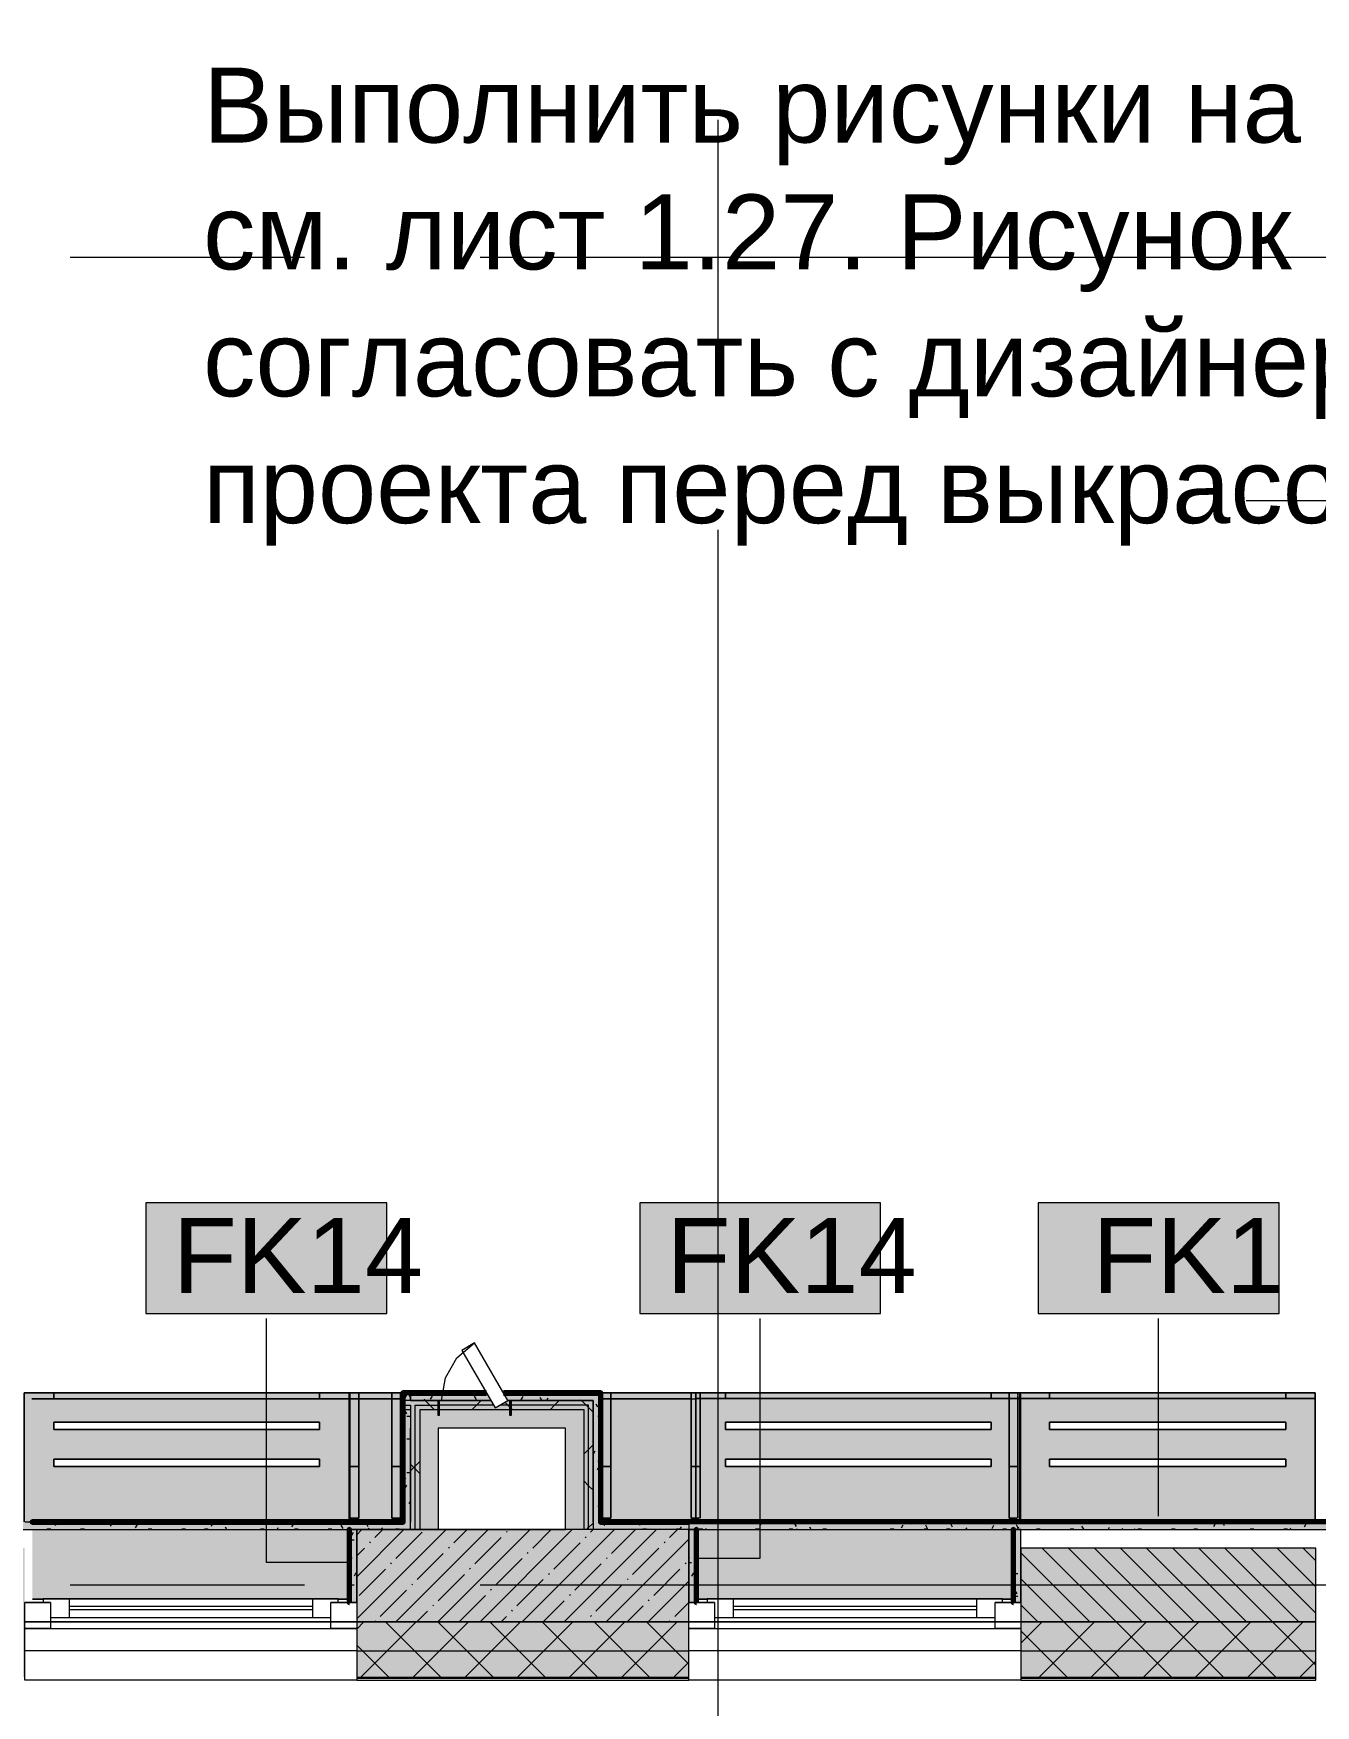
# Model space of a CAD drawing. Header units: millimetres. Extents: x -3817 to 677485, y -22715 to 103890.
# Drawn here: x 446632 to 450107, y 1592 to 6125 of the extents above; entities that cross this region are included whole.
import ezdxf

# ---------------------------------------------------------------- set-up
doc = ezdxf.new("R2010")
doc.units = ezdxf.units.MM
doc.layers.add('PDF _Геометрия', color=7, linetype='Continuous', true_color=0x1d1d1d)
doc.layers.add('PDF _Сплошная заливка', color=7, linetype='Continuous', true_color=0xffffff)
doc.layers.add('PDF _Текст', color=7, linetype='Continuous')
doc.styles.add('PDF GOST-Common', font='arial.ttf')

msp = doc.modelspace()

# ---------------------------------------------------------------- hatches: boundary and pattern name
at = {"layer": 'PDF _Сплошная заливка', "true_color": 0xeae6de, "transparency": 33554559}
h = msp.add_hatch(color=254, dxfattribs=at)
h.paths.add_polyline_path([(446629.1, 2089), (446629.1, 2090), (447487.6, 2090), (447487.6, 2439.9), (446607.4, 2439.9), (446609.1, 2089), (446611.9, 2089)], flags=0)
h.paths.add_polyline_path([(446687.4, 2239.9), (446687.4, 2259.9), (447407.6, 2259.9), (447407.6, 2239.9), (446764.8, 2239.9)], flags=0)
h.paths.add_polyline_path([(446764.8, 2339.9), (446687.4, 2339.9), (446687.4, 2359.9), (447407.6, 2359.9), (447407.6, 2339.9)], flags=0)
at = {"layer": 'PDF _Сплошная заливка', "transparency": 33554559}
h = msp.add_hatch(color=256, dxfattribs=at)
h.paths.add_polyline_path([(447634.6, 2089), (447654.6, 2089), (447654.6, 2394), (447634.6, 2394), (447634.6, 2090)], flags=0)
h.paths.add_polyline_path([(447654.6, 2419), (447654.6, 2440), (447634.6, 2439), (447634.6, 2419)], flags=0)
h = msp.add_hatch(color=256, dxfattribs=at)
h.paths.add_polyline_path([(447634.6, 2406.5), (447728, 2408.1), (447728, 2419), (447634.6, 2419)], flags=0)
h.paths.add_polyline_path([(448057.8, 2406.5), (448149.6, 2406.5), (448149.6, 2419), (447928, 2419), (447928, 2406.5)], flags=0)
h.paths.add_polyline_path([(447918, 2406.5), (447923, 2406.5), (447923, 2419), (447918, 2419), (447896.4, 2406.5)], flags=0)
h.paths.add_polyline_path([(447733, 2406.5), (447879, 2406.5), (447871.8, 2419), (447733, 2419), (447733, 2408.2)], flags=0)
h = msp.add_hatch(color=256, dxfattribs=at)
h.paths.add_polyline_path([(447667.1, 2394), (447728, 2395.3), (447728, 2406.5), (447667.1, 2406.5)], flags=0)
h.paths.add_polyline_path([(447734.5, 2394), (447923, 2394), (447923, 2406.5), (447896.4, 2406.5), (447883, 2399.6), (447879, 2406.5), (447733, 2406.5), (447733, 2394)], flags=0)
h.paths.add_polyline_path([(447928, 2394), (448137.1, 2394), (448137.1, 2406.5), (447928, 2406.5), (447928, 2400.8)], flags=0)
h.paths.add_polyline_path([(447634.6, 2394), (447654.6, 2394), (447654.6, 2406.5), (447634.6, 2406.5)], flags=0)
h = msp.add_hatch(color=256, dxfattribs=at)
h.paths.add_polyline_path([(448057.8, 2419), (448149.6, 2419), (448149.6, 2439), (447906.5, 2439), (447918, 2419), (447928, 2419)], flags=0)
h.paths.add_polyline_path([(447728, 2419), (447871.8, 2419), (447860.3, 2439), (447654.6, 2439), (447654.6, 2419)], flags=0)
for points in [[(448149.6, 2089), (448169.6, 2089), (448169.6, 2439), (448149.6, 2439), (448149.6, 2312.2)], [(446108.6, 2069), (447654.6, 2069), (447654.6, 2089), (445859.6, 2089), (445859.6, 2069)], [(451008.6, 2069), (452108.6, 2069), (452108.6, 2089), (448408.6, 2089), (448408.6, 2069), (450643.6, 2069)]]:
    msp.add_hatch(color=256, dxfattribs=at).paths.add_polyline_path(points)
at = {"layer": 'PDF _Сплошная заливка', "true_color": 0xeae6de, "transparency": 33554559}
for points in [[(448170.6, 2090), (448428, 2090), (448428, 2439.9), (448170.6, 2439), (448170.6, 2312.2)], [(446658.6, 1880), (446658.6, 1881), (447487.6, 1881), (447487.6, 2069), (446629.6, 2069), (446629.6, 1880)], [(448458.6, 1880), (448458.6, 1881), (449287.6, 1881), (449287.6, 2069), (448429.6, 2069), (448429.6, 1880)]]:
    msp.add_hatch(color=254, dxfattribs=at).paths.add_polyline_path(points)
h = msp.add_hatch(color=254, dxfattribs=at)
h.paths.add_polyline_path([(449258.1, 2090), (449308, 2090), (449308, 2440), (448427.8, 2440), (448427.8, 2090), (448704.2, 2090)], flags=0)
h.paths.add_polyline_path([(448507.8, 2240), (448507.8, 2260), (449228, 2260), (449228, 2240), (448704.2, 2240)], flags=0)
h.paths.add_polyline_path([(448507.8, 2340), (448507.8, 2360), (449228, 2360), (449228, 2340), (448704.2, 2340)], flags=0)
h = msp.add_hatch(color=254, dxfattribs=at)
h.paths.add_polyline_path([(450061.6, 2090), (450106.5, 2090), (450106.5, 2440), (449306.3, 2440), (449306.3, 2090), (449997.2, 2090)], flags=0)
h.paths.add_polyline_path([(449386.3, 2240), (449386.3, 2260), (450026.5, 2260), (450026.5, 2240), (449997.2, 2240)], flags=0)
h.paths.add_polyline_path([(449386.3, 2340), (449386.3, 2360), (450026.5, 2360), (450026.5, 2340), (449997.2, 2340)], flags=0)
at = {"layer": 'PDF _Сплошная заливка', "true_color": 0xe7e7e7, "transparency": 33554559}
for points in [[(447679.6, 2344), (448124.6, 2344), (448124.6, 2394), (447928, 2394), (447928, 2379), (447923, 2379), (447923, 2394), (447733, 2394), (447733, 2379), (447728, 2379), (447728, 2394), (447679.6, 2394)], [(447679.6, 2069), (447729.6, 2069), (447729.6, 2344), (447679.6, 2344), (447679.6, 2312.2)], [(448074.6, 2069), (448124.6, 2069), (448124.6, 2344), (448074.6, 2344), (448074.6, 2312.2)]]:
    msp.add_hatch(color=254, dxfattribs=at).paths.add_polyline_path(points)
at = {"layer": 'PDF _Сплошная заливка', "transparency": 33554559}
h = msp.add_hatch(color=256, dxfattribs=at)
h.paths.add_polyline_path([(440958.6, 1819), (440958.6, 2019), (440708.6, 2019), (440708.6, 1819), (440946.6, 1819)], flags=0)
h.paths.add_polyline_path([(436744.6, 1819), (437508.6, 1819), (437508.6, 2019), (436208.6, 2019), (436208.6, 1819), (436421.4, 1819)], flags=0)
h.paths.add_polyline_path([(450108.6, 1819), (450108.6, 2019), (449308.6, 2019), (449308.6, 1819), (449997.2, 1819)], flags=0)
h.paths.add_polyline_path([(446608.6, 1819), (446608.6, 2019), (446108.6, 2019), (446108.6, 1819), (446118.4, 1819)], flags=0)
h.paths.add_polyline_path([(442886, 1819), (442908.6, 1819), (442908.6, 2019), (441858.6, 2019), (441858.6, 1819), (442239.6, 1819)], flags=0)
h.paths.add_polyline_path([(432108.6, 1819), (432108.6, 1994), (431058.6, 1994), (431058.6, 1819), (431249.7, 1819)], flags=0)
h.paths.add_polyline_path([(422958.6, 1819), (424008.6, 1819), (424008.6, 1994), (422958.6, 1994)], flags=0)
h.paths.add_polyline_path([(421875.9, 1819), (422058.6, 1819), (422058.6, 1994), (421808.6, 1994), (421808.6, 1819)], flags=0)
h.paths.add_polyline_path([(419228.6, 1819), (420008.6, 1819), (420008.6, 2019), (419208.6, 2019), (419208.6, 1819)], flags=0)
h.paths.add_polyline_path([(428108.6, 1819), (429008.6, 1819), (429008.6, 2019), (428108.6, 2019)], flags=0)
h.paths.add_polyline_path([(429908.6, 1819), (430158.6, 1819), (430158.6, 1994), (429908.6, 1994)], flags=0)
h = msp.add_hatch(color=256, dxfattribs=at)
h.paths.add_polyline_path([(452358.6, 1669), (452358.6, 1819), (451008.6, 1819), (451008.6, 1669)], flags=0)
h.paths.add_polyline_path([(446608.6, 1669), (446608.6, 1819), (445208.6, 1819), (445208.6, 1669)], flags=0)
h.paths.add_polyline_path([(449308.6, 1669), (450108.6, 1669), (450108.6, 1819), (449308.6, 1819), (449308.6, 1790.5)], flags=0)
h.paths.add_polyline_path([(440958.6, 1669), (440958.6, 1819), (439808.6, 1819), (439808.6, 1669)], flags=0)
h.paths.add_polyline_path([(427208.6, 1669), (427208.6, 1819), (426316.6, 1819), (426316.6, 1669), (426613.4, 1669)], flags=0)
h.paths.add_polyline_path([(434408.6, 1669), (435308.6, 1669), (435308.6, 1819), (434408.6, 1819), (434408.6, 1790.5)], flags=0)
h.paths.add_polyline_path([(441858.6, 1669), (442908.6, 1669), (442908.6, 1819), (441858.6, 1819), (441858.6, 1790.5)], flags=0)
h.paths.add_polyline_path([(432108.6, 1669), (432108.6, 1819), (431058.6, 1819), (431058.6, 1669)], flags=0)
h.paths.add_polyline_path([(448408.6, 1669), (448408.6, 1819), (447508.6, 1819), (447508.6, 1669), (448057.8, 1669)], flags=0)
h.paths.add_polyline_path([(436208.6, 1669), (437508.6, 1669), (437508.6, 1819), (436208.6, 1819), (436208.6, 1790.5)], flags=0)
h.paths.add_polyline_path([(428108.6, 1669), (430158.6, 1669), (430158.6, 1819), (428108.6, 1819), (428108.6, 1790.5)], flags=0)
h.paths.add_polyline_path([(416488.6, 1669), (418308.6, 1669), (418308.6, 1819), (416488.6, 1819), (416488.6, 1790.5)], flags=0)
h.paths.add_polyline_path([(423263.4, 1669), (424000.6, 1669), (424000.6, 1819), (422958.6, 1819), (422958.6, 1669)], flags=0)
h.paths.add_polyline_path([(422058.6, 1669), (422058.6, 1819), (420908.6, 1819), (420908.6, 1669)], flags=0)
h.paths.add_polyline_path([(420008.6, 1669), (420008.6, 1819), (419208.6, 1819), (419208.6, 1669)], flags=0)

# ---------------------------------------------------------------- linework, layer by layer
at = {"layer": 'PDF _Геометрия', "color": 9, "lineweight": 9, "true_color": 0xc0c0c0}
for points in [[(448408.6, 2089), (448408.6, 2069), (451008.6, 2069), (451008.6, 1819), (452108.6, 1819), (452358.6, 1819), (452358.6, 9619), (452108.6, 9619), (452108.6, 9629), (452088.6, 9629), (452088.6, 2439), (451748.6, 2439), (451728.6, 2439), (451728.6, 2089)], [(447654.6, 2440), (447634.6, 2440)], [(447634.6, 2427), (447634.6, 2419)], [(447860.3, 2439), (447654.6, 2439), (447654.6, 2419), (447871.8, 2419), (447654.6, 2419), (447654.6, 2439)], [(447906.5, 2439), (448149.6, 2439), (448169.6, 2439), (448169.6, 2089), (448408.6, 2089), (448408.6, 2069), (448149.6, 2069), (448074.6, 2069), (448074.6, 2344), (447729.6, 2344), (447729.6, 2069), (448074.6, 2069)], [(447634.6, 2394), (447634.6, 2280.4), (447634.6, 2090), (447634.6, 2089), (446609.1, 2089)], [(447928, 2344), (447729.6, 2344)], [(446108.6, 2069), (447654.6, 2069), (447729.6, 2069)], [(449308.6, 2069), (450108.6, 2069)], [(447508.6, 1819), (446608.6, 1819)], [(449308.6, 1819), (448408.6, 1819)]]:
    msp.add_lwpolyline(points, dxfattribs=at)
at = {"layer": 'PDF _Геометрия', "color": 250, "lineweight": 9, "true_color": 0x3c3c3c}
msp.add_lwpolyline([(452074.5, 6853.2), (451859.5, 6640.2), (451921.9, 6591.9), (452074.5, 6853.2), (450528.2, 4857.6), (449919.7, 4857.6)], dxfattribs=at)
at = {"layer": 'PDF _Геометрия', "color": 253, "lineweight": 9, "true_color": 0xaaaaaa}
for points in [[(448488.6, 5255.9), (448488.6, 5890.9)], [(446731.5, 5519), (447366.5, 5519)], [(447842.7, 5519), (450038.6, 5519), (452538.6, 5519)], [(448488.6, 12.7), (448488.6, 2512.7), (448488.6, 4779.7)], [(447738, 2419), (447748.9, 2480.6), (447780.1, 2534.7), (447828, 2574.9)], [(446731.5, 1919), (447366.5, 1919)], [(447842.7, 1919), (450038.6, 1919), (452538.6, 1919)], [(446678.6, 1871), (446608.6, 1871)], [(446728.6, 1861), (447388.6, 1861)], [(447508.6, 1871), (447438.6, 1871)], [(448478.6, 1871), (448408.6, 1871)], [(448528.6, 1861), (449188.6, 1861)], [(449308.6, 1871), (449238.6, 1871)], [(447388.6, 1851), (446728.6, 1851)], [(449188.6, 1851), (448528.6, 1851)], [(446608.6, 1801), (447508.6, 1801)], [(448408.6, 1801), (449308.6, 1801)]]:
    msp.add_lwpolyline(points, dxfattribs=at)
at = {"layer": 'PDF _Геометрия', "color": 7, "lineweight": 9}
for points in [[(447590.3, 2955.1), (446937.2, 2955.1), (446937.2, 2655.1), (447590.3, 2655.1)], [(448928.6, 2955.1), (448275.5, 2955.1), (448275.5, 2655.1), (448928.6, 2655.1)], [(450008.4, 2955.1), (449355.2, 2955.1), (449355.2, 2655.1), (450008.4, 2655.1)], [(448408.6, 1819), (448408.6, 2069), (447508.6, 2069), (447508.6, 1819)], [(449308.6, 1819), (450108.6, 1819)]]:
    msp.add_lwpolyline(points, close=True, dxfattribs=at)
for points in [[(447488.1, 1979.7), (447263.8, 1979.7), (447263.8, 2641.2)], [(448430.9, 1991.1), (448602, 1991.1), (448602, 2641.2)], [(449681.8, 2105.1), (449681.8, 2641.2)], [(447634.6, 2440), (447634.6, 2439), (447634.6, 2427)], [(447654.6, 2419), (447634.6, 2419)], [(447634.6, 2406.5), (447654.6, 2406.5), (447654.6, 2394), (447654.6, 2344), (447654.6, 2280.4), (447654.6, 2089), (447654.6, 2280.4), (447654.6, 2344)], [(447654.6, 2439), (447654.6, 2440)], [(447667.1, 2069), (447667.1, 2344), (447667.1, 2394), (447667.1, 2406.5), (447728, 2406.5)], [(447879, 2406.5), (447734.5, 2406.5)], [(447923, 2406.5), (447896.4, 2406.5)], [(448137.1, 2069), (448137.1, 2344), (448137.1, 2394), (448137.1, 2406.5), (447928, 2406.5)], [(447654.6, 2394), (447634.6, 2394)], [(447728, 2394), (447679.6, 2394), (447679.6, 2344), (447679.6, 2069)], [(447923, 2394), (447734.5, 2394)], [(448124.6, 2069), (448124.6, 2344), (448124.6, 2394), (447928, 2394)], [(447654.6, 2069), (447654.6, 2089)], [(448149.6, 2089), (448149.6, 2069)], [(451728.6, 2089), (448408.6, 2089)], [(447508.6, 1740), (448408.6, 1740)], [(449308.6, 1740), (450108.6, 1740)], [(447508.6, 1669), (448408.6, 1669)], [(447508.6, 1666), (448408.6, 1666)], [(449308.6, 1669), (450108.6, 1669)], [(449308.6, 1666), (450108.6, 1666)]]:
    msp.add_lwpolyline(points, dxfattribs=at)
at = {"layer": 'PDF _Геометрия', "color": 253, "lineweight": 13, "true_color": 0xaaaaaa}
for points in [[(447828, 2574.9), (447793.4, 2554.9), (447883.4, 2399), (447918, 2419)], [(447733, 2379), (447733, 2419), (447728, 2419), (447728, 2379)], [(447923, 2379), (447928, 2379), (447928, 2419), (447923, 2419)], [(446608.6, 1801), (446608.6, 1871), (446678.6, 1871), (446678.6, 1801)], [(447458.6, 1881), (446658.6, 1881), (446658.6, 1871), (446678.6, 1871), (446678.6, 1831), (447438.6, 1831), (447438.6, 1871), (447458.6, 1871)], [(447438.6, 1801), (447438.6, 1871), (447508.6, 1871), (447508.6, 1801)], [(448408.6, 1801), (448408.6, 1871), (448478.6, 1871), (448478.6, 1801)], [(449258.6, 1881), (448458.6, 1881), (448458.6, 1871), (448478.6, 1871), (448478.6, 1831), (449238.6, 1831), (449238.6, 1871), (449258.6, 1871)], [(449238.6, 1801), (449238.6, 1871), (449308.6, 1871), (449308.6, 1801)]]:
    msp.add_lwpolyline(points, close=True, dxfattribs=at)
at = {"layer": 'PDF _Геометрия', "color": 8, "lineweight": 9, "true_color": 0x808080}
for points in [[(446607.4, 2439.9), (447487.6, 2439.9), (447487.6, 2089.9), (447487.6, 2439.9), (446607.4, 2439.9), (446607.4, 2090)], [(447487.6, 2439.9), (447487.6, 2423.9)], [(447487.8, 2439.9), (447487.8, 2089.9)], [(447514.2, 2440), (447490.2, 2440)], [(447514.2, 2440), (447490.2, 2440)], [(447603.3, 2439.9), (447514.2, 2439.9)], [(447627.3, 2440), (447603.3, 2440)], [(447627.3, 2440), (447603.3, 2440)], [(448197.3, 2440), (448173.3, 2440)], [(448197.3, 2440), (448173.3, 2440)], [(448439.2, 2440), (448415.2, 2440)], [(448439.2, 2440), (448415.2, 2440)], [(448428, 2440), (449276.6, 2440)], [(449300.6, 2440), (449276.6, 2440)], [(449300.6, 2440), (449276.6, 2440)], [(450106.5, 2440), (450106.5, 2424)], [(446687.4, 2359.9), (447407.6, 2359.9), (447407.6, 2339.9), (446687.4, 2339.9)], [(446687.4, 2359.9), (446687.4, 2339.9), (447407.6, 2339.9), (447407.6, 2359.9)], [(448507.8, 2360), (449228, 2360), (449228, 2340), (448507.8, 2340)], [(448507.8, 2360), (448507.8, 2340), (449228, 2340), (449228, 2360)], [(449386.3, 2340), (449386.3, 2360), (450026.5, 2360), (450026.5, 2340)], [(449386.3, 2340), (450026.5, 2340), (450026.5, 2360), (449386.3, 2360)], [(446687.4, 2259.9), (447407.6, 2259.9), (447407.6, 2239.9), (446687.4, 2239.9)], [(446687.4, 2259.9), (446687.4, 2239.9), (447407.6, 2239.9), (447407.6, 2259.9)], [(448507.8, 2260), (449228, 2260), (449228, 2240), (448507.8, 2240)], [(448507.8, 2260), (448507.8, 2240), (449228, 2240), (449228, 2260)], [(449386.3, 2240), (449386.3, 2260), (450026.5, 2260), (450026.5, 2240)], [(449386.3, 2240), (450026.5, 2240), (450026.5, 2260), (449386.3, 2260)], [(446658.6, 1880), (446629.6, 1880)], [(449287.6, 1880), (449258.6, 1880)]]:
    msp.add_lwpolyline(points, close=True, dxfattribs=at)
for points in [[(446627.4, 2439.9), (447487.6, 2439.9), (446627.4, 2439.9)], [(446687.6, 2439.9), (447407.6, 2439.9), (446687.6, 2439.9)], [(447627.3, 2439.9), (447634.6, 2439.9), (447487.8, 2439.9), (447490.2, 2439.9), (447488, 2439.9), (447490.2, 2439.9)], [(447603.3, 2439.9), (447514.2, 2439.9)], [(447627.3, 2439.9), (447634.6, 2439.9), (447627.3, 2439.9)], [(448428, 2090), (448428, 2439.9), (448169.6, 2439.9), (448173.3, 2439.9), (448169.6, 2439.9), (448173.3, 2439.9)], [(448197.3, 2439.9), (448415.2, 2439.9)], [(448197.3, 2439.9), (448415.2, 2439.9), (448197.3, 2439.9)], [(449308, 2090), (449308, 2440), (448427.8, 2440), (448427.8, 2090)], [(448427.8, 2440), (449308, 2440)], [(448508, 2440), (449228, 2440), (448508, 2440)], [(449300.6, 2440), (449308, 2440), (449300.6, 2440)], [(449306.3, 2440), (450106.5, 2440), (450106.5, 2090), (450106.5, 2440), (449306.3, 2440), (449306.3, 2090)], [(449306.5, 2440), (450106.5, 2440), (449306.5, 2440)], [(449386.5, 2440), (450026.5, 2440), (449386.5, 2440)], [(447487.6, 1880), (447458.6, 1880), (447487.6, 1880), (447487.6, 2069)], [(448458.6, 1880), (448429.6, 1880), (448458.6, 1880)]]:
    msp.add_lwpolyline(points, dxfattribs=at)
at = {"layer": 'PDF _Геометрия', "color": 253, "lineweight": 9, "true_color": 0xaba79f}
for points in [[(447487.6, 2423.9), (446627.4, 2423.9), (447487.6, 2423.9)], [(447407.6, 2423.9), (446687.6, 2423.9), (447407.6, 2423.9)], [(447490.2, 2423.9), (447488, 2423.9), (447490.2, 2423.9), (447490.2, 2100), (447490.2, 2439.9)], [(447488, 2439.9), (447488, 2423.9), (447488, 2439.9)], [(447490.2, 2240), (447490.2, 2423.9), (447490.2, 2240)], [(447514.2, 2439.9), (447514.2, 2100), (447514.2, 2423.9), (447603.3, 2423.9), (447514.2, 2423.9)], [(447514.2, 2240), (447514.2, 2423.9), (447514.2, 2240)], [(447603.3, 2423.9), (447603.3, 2100), (447603.3, 2439.9)], [(447603.3, 2423.9), (447603.3, 2240), (447603.3, 2423.9)], [(447627.3, 2439.9), (447627.3, 2100), (447627.3, 2423.9)], [(447627.3, 2423.9), (447633.6, 2423.9), (447627.3, 2423.9)], [(447627.3, 2423.9), (447627.3, 2240), (447627.3, 2423.9)], [(448173.3, 2423.9), (448173.3, 2100), (448173.3, 2439.9)], [(448173.3, 2423.9), (448173.3, 2240), (448173.3, 2423.9)], [(448197.3, 2439.9), (448197.3, 2100), (448197.3, 2423.9)], [(448197.3, 2423.9), (448197.3, 2240), (448197.3, 2423.9)], [(448415.2, 2423.9), (448415.2, 2100), (448415.2, 2439.9)], [(448415.2, 2423.9), (448415.2, 2240), (448415.2, 2423.9)], [(448427.8, 2090), (448427.8, 2439.9)], [(448439.2, 2438.8), (448439.2, 2100), (448439.2, 2424)], [(448439.2, 2424), (448439.2, 2240), (448439.2, 2424)], [(449276.6, 2424), (448440.6, 2424), (449276.6, 2424), (449276.6, 2100), (449276.6, 2440)], [(449276.6, 2240), (449276.6, 2424), (449276.6, 2240)], [(449300.6, 2440), (449300.6, 2432.6)], [(449300.6, 2430.7), (449300.6, 2100), (449300.6, 2423.4)], [(449300.6, 2240), (449300.6, 2423.4), (449300.6, 2240)], [(449306.3, 2424), (449300.9, 2424), (449306.3, 2424)], [(449306.3, 2090), (449306.3, 2436)], [(449308, 2424), (449308, 2436), (449308, 2090)], [(450106.5, 2424), (449308, 2424), (450106.5, 2424)], [(450026.5, 2424), (449386.5, 2424), (450026.5, 2424)], [(447490.2, 2100), (447514.2, 2100), (447490.2, 2100)], [(449276.6, 2100), (449298, 2100), (449276.6, 2100)], [(447487.6, 2069), (447487.6, 1880)]]:
    msp.add_lwpolyline(points, dxfattribs=at)
at = {"layer": 'PDF _Геометрия', "color": 231, "lineweight": 70, "true_color": 0xff80c0}
for points in [[(447859.7, 2440), (447654.6, 2440), (447634.6, 2440), (447633.6, 2440), (447633.6, 2090), (446629.1, 2090), (446629.1, 2089), (447634.6, 2089), (447634.6, 2090), (447634.6, 2427)], [(447654.6, 2439), (447860.3, 2439)], [(452108.6, 2440), (451728.6, 2440), (451727.6, 2440), (451727.6, 2090), (448170.6, 2090), (448170.6, 2440), (448169.6, 2440), (447905.9, 2440)], [(447906.5, 2439), (448169.6, 2439), (448169.6, 2090), (448169.6, 2089), (448408.6, 2089)]]:
    msp.add_lwpolyline(points, dxfattribs=at)
at = {"layer": 'PDF _Геометрия', "color": 254, "lineweight": 9, "true_color": 0xd5d3cf}
for points in [[(446687.6, 2439.9), (446687.6, 2423.9)], [(447407.6, 2439.9), (447407.6, 2423.9)], [(448439.2, 2428.5), (448439.2, 2438.8)], [(448508, 2440), (448508, 2424)], [(449228, 2440), (449228, 2424)], [(450026.5, 2440), (450026.5, 2424)], [(447514.2, 2240), (447490.2, 2240)], [(447627.3, 2240), (447603.3, 2240)], [(448197.3, 2240), (448173.3, 2240)], [(448427.8, 2240), (448415.2, 2240)], [(448439.2, 2240), (448428, 2240)], [(449300.6, 2240), (449276.6, 2240)]]:
    msp.add_lwpolyline(points, close=True, dxfattribs=at)
for points in [[(447514.2, 2439.9), (447514.2, 2423.9), (447490.2, 2423.9), (447490.2, 2439.9)], [(447490.2, 2423.9), (447490.2, 2439.9), (447490.2, 2423.9)], [(447514.2, 2423.9), (447514.2, 2439.9), (447514.2, 2423.9)], [(447627.3, 2439.9), (447627.3, 2423.9), (447627.3, 2439.9), (447627.3, 2423.9), (447603.3, 2423.9), (447603.3, 2439.9), (447603.3, 2423.9), (447603.3, 2439.9)], [(448197.3, 2439.9), (448197.3, 2423.9), (448197.3, 2439.9), (448197.3, 2423.9), (448173.3, 2423.9), (448173.3, 2439.9), (448173.3, 2423.9), (448173.3, 2439.9)], [(448415.2, 2439.9), (448415.2, 2423.9), (448427.8, 2423.9)], [(448415.2, 2423.9), (448415.2, 2439.9), (448415.2, 2423.9)], [(448439.2, 2424), (448428, 2424), (448428, 2439.4), (448428, 2312.2)], [(448428, 2423.9), (448428, 2439.4)], [(448439.2, 2428.5), (448439.2, 2438.8)], [(449292, 2424), (449276.6, 2424), (449276.6, 2440)], [(449276.6, 2424), (449276.6, 2440), (449276.6, 2424)], [(449300.6, 2430.7), (449300.6, 2424), (449300.6, 2430.7), (449300.6, 2424), (449295.2, 2424)], [(449300.6, 2432.6), (449300.6, 2440), (449300.6, 2432.6)], [(449300.6, 2432.6), (449300.6, 2440)], [(449308, 2424), (449308, 2436)], [(449386.5, 2440), (449386.5, 2424), (449386.5, 2440)]]:
    msp.add_lwpolyline(points, dxfattribs=at)
at = {"layer": 'PDF _Геометрия', "color": 254, "lineweight": 9, "true_color": 0xdfdfdf}
for points in [[(447514.2, 2439.9), (447490.2, 2439.9)], [(447627.3, 2439.9), (447603.3, 2439.9)], [(448197.3, 2439.9), (448173.3, 2439.9)], [(448428, 2439.9), (448415.2, 2439.9)], [(449300.6, 2440), (449276.6, 2440)]]:
    msp.add_lwpolyline(points, dxfattribs=at)
at = {"layer": 'PDF _Геометрия', "color": 9, "lineweight": 9, "true_color": 0xbfbfbf}
for points in [[(447514.2, 2439.9), (447490.2, 2439.9)], [(447627.3, 2439.9), (447603.3, 2439.9)], [(448197.3, 2439.9), (448173.3, 2439.9)], [(448428, 2439.9), (448415.2, 2439.9)]]:
    msp.add_lwpolyline(points, close=True, dxfattribs=at)
at = {"layer": 'PDF _Геометрия', "color": 254, "lineweight": 9, "true_color": 0xeae9e7}
for points in [[(447490.2, 2423.9), (447514.2, 2423.9)], [(447603.3, 2423.9), (447627.3, 2423.9)], [(448173.3, 2423.9), (448197.3, 2423.9)], [(448415.2, 2423.9), (448427.8, 2423.9)], [(448428, 2424), (448439.2, 2424)], [(449276.6, 2424), (449292, 2424)], [(449295.2, 2424), (449300.6, 2424)]]:
    msp.add_lwpolyline(points, dxfattribs=at)
at = {"layer": 'PDF _Геометрия', "color": 231, "lineweight": 9, "true_color": 0xff80c0}
for points in [[(447634.6, 2427), (447634.6, 2439)], [(448408.6, 2089), (452088.6, 2089), (452088.6, 2090)]]:
    msp.add_lwpolyline(points, dxfattribs=at)
at = {"layer": 'PDF _Геометрия', "color": 253, "lineweight": 9, "true_color": 0x9b9b9b}
for points in [[(447644.5, 2434.9), (447639.5, 2426.2)], [(447655.4, 2424.7), (447654.6, 2426.1), (447650.4, 2433.4)], [(447693.9, 2419), (447692, 2422.2)], [(447712.6, 2430.8), (447707.5, 2422.1)], [(447735.6, 2437.2), (447745.7, 2437.2)], [(447827, 2437.2), (447837.1, 2437.2)], [(447833.1, 2421.7), (447828.1, 2430.4)], [(447958.3, 2429.7), (447953.3, 2421)], [(448010.6, 2419), (448005.8, 2427.4)], [(448026.3, 2425.7), (448022.5, 2419)], [(448040.4, 2437.2), (448050.5, 2437.2)], [(448116.2, 2419), (448115.5, 2420.3)], [(448131.8, 2437.2), (448141.9, 2437.2)], [(448162.1, 2400.5), (448157.1, 2409.2)], [(447644.2, 2383), (447639.2, 2391.7)], [(447644.2, 2376.2), (447654.2, 2376.2)], [(448162.3, 2376.2), (448169.6, 2376.2)], [(447644.2, 2315.2), (447654.2, 2315.2)], [(447637.2, 2273.4), (447634.6, 2277.9)], [(448154.2, 2281.4), (448149.6, 2273.3)], [(447644.2, 2223.8), (447654.2, 2223.8)], [(448165.4, 2239.8), (448160.4, 2231.1)], [(448162.3, 2254.3), (448169.6, 2254.3)], [(447641.3, 2205.3), (447636.2, 2214)], [(447643.4, 2189.2), (447638.4, 2180.5)], [(447654.6, 2147.5), (447649.6, 2138.8)], [(448162.3, 2132.4), (448169.6, 2132.4)], [(446692.9, 2080.1), (446687.9, 2088.8)], [(446845.3, 2086.9), (446840.3, 2078.2)], [(447006.7, 2085.3), (447004.5, 2089)], [(447116.3, 2078.2), (447111.3, 2086.9)], [(447128.1, 2089), (447127.6, 2088.2)], [(447252.4, 2086.4), (447250.9, 2089)], [(447374.4, 2089), (447373.4, 2087.1)], [(447430.1, 2083.4), (447426.9, 2089)], [(447444.8, 2089), (447441.4, 2083.1)], [(448183.6, 2088.5), (448178.6, 2079.8)], [(448277, 2079.6), (448271.9, 2088.3)], [(448289.5, 2089), (448288.3, 2086.8)], [(448535.9, 2089), (448534, 2085.8)], [(448590.7, 2084.8), (448588.3, 2089)], [(448606.3, 2089), (448602, 2081.7)], [(448658.8, 2088.9), (448658.7, 2089)], [(448700.4, 2077.7), (448695.4, 2086.4)], [(448836.5, 2085.9), (448834.7, 2089)], [(449014.2, 2082.9), (449010.6, 2089)], [(449028.6, 2089), (449025.5, 2083.6)], [(449451, 2089), (449448.9, 2085.5)], [(449861, 2079.1), (449856, 2087.8)], [(449873.3, 2089), (449872.3, 2087.4)], [(446668.8, 2071.4), (446678.9, 2071.4)], [(446760.2, 2071.4), (446770.3, 2071.4)], [(446913.3, 2082.8), (446908.3, 2074.1)], [(446943.1, 2071.4), (446953.2, 2071.4)], [(447034.6, 2071.4), (447044.6, 2071.4)], [(447095.5, 2071.4), (447105.6, 2071.4)], [(447156.8, 2069), (447152.9, 2075.8)], [(447247.9, 2071.4), (447258, 2071.4)], [(447295.1, 2073.5), (447292.5, 2069)], [(447336.8, 2084.7), (447331.7, 2076)], [(447339.4, 2071.4), (447349.4, 2071.4)], [(447430.8, 2071.4), (447440.9, 2071.4)], [(447471.7, 2072.3), (447466.7, 2081)], [(447491.8, 2040.9), (447501.8, 2040.9)], [(447499.2, 2061.3), (447494.2, 2052.6)], [(447539.8, 2076.3), (447534.7, 2085.1)], [(447540.9, 2072.4), (447538.9, 2069)], [(447579.2, 2069), (447576.4, 2073.9)], [(447613.7, 2071.4), (447623.7, 2071.4)], [(448177.5, 2069), (448177.5, 2069)], [(448284.2, 2071.4), (448294.3, 2071.4)], [(448375.7, 2071.4), (448385.7, 2071.4)], [(448387.7, 2076.2), (448383.6, 2069)], [(448436.6, 2071.4), (448446.7, 2071.4)], [(448455.8, 2072.2), (448453.9, 2069)], [(448589, 2071.4), (448599.1, 2071.4)], [(448680.5, 2071.4), (448690.5, 2071.4)], [(448701.5, 2071.1), (448700.3, 2069)], [(448740.6, 2069), (448737, 2075.3)], [(448771.9, 2071.4), (448782, 2071.4)], [(448954.8, 2071.4), (448964.9, 2071.4)], [(448988.9, 2081.1), (448983.8, 2072.4)], [(449046.2, 2071.4), (449056.3, 2071.4)], [(449055.8, 2071.8), (449050.8, 2080.5)], [(449107.2, 2071.4), (449117.3, 2071.4)], [(449123.8, 2075.8), (449118.8, 2084.5)], [(449163, 2069), (449160.4, 2073.4)], [(449234.6, 2080), (449229.6, 2071.3)], [(449259.6, 2071.4), (449269.7, 2071.4)], [(449301.5, 2072.8), (449296.5, 2081.6)], [(449298.6, 2069), (449297.6, 2067.2)], [(449302.6, 2075.9), (449298.6, 2069)], [(449351, 2071.4), (449361.1, 2071.4)], [(449442.5, 2071.4), (449452.5, 2071.4)], [(449479.2, 2069.9), (449474.2, 2078.6)], [(449548.4, 2074.8), (449545, 2069)], [(449585.3, 2069), (449583.9, 2071.5)], [(449616.4, 2070.8), (449615.4, 2069)], [(449625.4, 2071.4), (449635.4, 2071.4)], [(449716.8, 2071.4), (449726.9, 2071.4)], [(449777.8, 2071.4), (449787.8, 2071.4)], [(449835.7, 2084.9), (449830.7, 2076.2)], [(449930.2, 2071.4), (449940.2, 2071.4)], [(450021.6, 2071.4), (450031.7, 2071.4)], [(450039.8, 2072.7), (450037.7, 2069)], [(450081.5, 2083.8), (450076.4, 2075.1)], [(449290.4, 2031.2), (449288.6, 2034.2)], [(447495.1, 1993.3), (447490.1, 1984.5)], [(447506.3, 1951.6), (447501.3, 1942.9)], [(448410, 1993), (448408.6, 1990.5)], [(448408.6, 1980), (448416.2, 1980)], [(448421.2, 1951.3), (448416.2, 1942.6)], [(449294.5, 1963.2), (449289.4, 1971.9)], [(449290.1, 1949.5), (449300.1, 1949.5)], [(447491.8, 1919), (447501.8, 1919)], [(448410, 1910.1), (448408.6, 1912.5)], [(448428.6, 1903.3), (448427.3, 1901)], [(449290.1, 1888.5), (449300.1, 1888.5)], [(449298.6, 1895.1), (449293.5, 1903.9)]]:
    msp.add_lwpolyline(points, dxfattribs=at)
at = {"layer": 'PDF _Геометрия', "lineweight": 9}
for points in [[(447718.9, 2394), (447706.4, 2406.5), (447693.9, 2419)], [(447820.4, 2394), (447832.9, 2406.5), (447845.4, 2419)], [(447923, 2402), (447918.5, 2406.5), (447910.4, 2414.6)], [(448032.5, 2394), (448045, 2406.5), (448057.5, 2419)], [(448149.6, 2387.6), (448137.1, 2400.1), (448130.7, 2406.5), (448118.2, 2419)], [(447931, 2394), (447928, 2397)], [(448124.6, 2273.9), (448137.1, 2286.4), (448149.6, 2298.9)], [(447654.6, 2228.2), (447667.1, 2240.7), (447679.6, 2253.2)], [(447679.6, 2221.2), (447667.1, 2233.7), (447654.6, 2246.2)], [(448149.6, 2175.5), (448137.1, 2188), (448124.6, 2200.5)], [(448131.8, 2069), (448137.1, 2074.3), (448149.6, 2086.8)], [(447508.6, 2055.1), (447522.5, 2069)], [(447508.6, 1941.1), (447636.5, 2069)], [(447508.6, 1827), (447750.6, 2069)], [(447557.8, 2047.3), (447579.5, 2069)], [(447614.6, 1819), (447864.6, 2069)], [(447614.9, 1990.3), (447686.1, 2061.6)], [(447728.7, 1819), (447978.7, 2069)], [(447771.7, 2033.1), (447807.6, 2069)], [(447828.7, 1976), (447900, 2047.3)], [(447842.7, 1819), (448092.7, 2069)], [(447914.2, 2061.6), (447916.6, 2063.9)], [(447956.8, 1819), (448206.8, 2069)], [(447985.5, 2018.8), (448035.7, 2069)], [(448070.8, 1819), (448320.8, 2069)], [(448128.1, 2047.3), (448130.4, 2049.7)], [(448142.3, 2061.6), (448149.8, 2069)], [(448184.9, 1819), (448408.6, 2042.7)], [(448199.4, 2004.5), (448263.8, 2069)], [(448356.2, 2047.3), (448377.9, 2069)], [(447508.6, 1998.1), (447529.3, 2018.8)], [(447543.6, 2033.1), (447545.9, 2035.4)], [(447671.9, 1933.3), (447743.2, 2004.5)], [(447757.4, 2018.8), (447759.8, 2021.2)], [(447971.3, 2004.5), (447973.6, 2006.9)], [(448042.5, 1961.8), (448113.8, 2033.1)], [(448256.4, 1947.5), (448327.7, 2018.8)], [(448341.9, 2033.1), (448344.3, 2035.4)], [(449496, 1819), (449308.6, 2006.3)], [(449716.7, 1669), (449566.7, 1819), (449366.7, 2019)], [(449637.4, 1819), (449437.4, 2019)], [(449858.1, 1669), (449708.1, 1819), (449508.1, 2019)], [(449778.8, 1819), (449578.8, 2019)], [(449999.5, 1669), (449849.5, 1819), (449649.5, 2019)], [(449920.2, 1819), (449720.2, 2019)], [(450108.6, 1701.3), (449991, 1819), (449791, 2019)], [(450061.7, 1819), (449861.7, 2019)], [(450108.6, 1842.7), (449932.4, 2019)], [(450108.6, 1913.5), (450003.1, 2019)], [(450108.6, 1984.2), (450073.8, 2019)], [(447515.1, 1890.5), (447586.3, 1961.8)], [(447600.6, 1976), (447603, 1978.4)], [(447814.4, 1961.8), (447816.8, 1964.1)], [(447885.7, 1919), (447957, 1990.3)], [(448028.3, 1947.5), (448030.7, 1949.9)], [(448099.6, 1904.7), (448170.8, 1976)], [(448185.1, 1990.3), (448187.5, 1992.7)], [(448313.4, 1890.5), (448384.7, 1961.8)], [(448398.9, 1976), (448401.3, 1978.4)], [(447572.1, 1833.5), (447643.4, 1904.7)], [(447657.6, 1919), (447660, 1921.4)], [(447728.9, 1876.2), (447800.2, 1947.5)], [(447871.5, 1904.7), (447873.8, 1907.1)], [(447942.7, 1862), (448014, 1933.3)], [(448156.6, 1847.7), (448227.9, 1919)], [(448242.1, 1933.3), (448244.5, 1935.6)], [(448298.9, 1819), (448408.6, 1928.7)], [(449575.3, 1669), (449425.3, 1819), (449308.6, 1935.6)], [(447714.6, 1862), (447717, 1864.3)], [(447785.9, 1819.2), (447857.2, 1890.5)], [(448013.8, 1819), (448071.1, 1876.2)], [(448085.3, 1890.5), (448087.7, 1892.9)], [(448241.9, 1819), (448284.9, 1862)], [(448299.2, 1876.2), (448301.5, 1878.6)], [(448370.4, 1833.5), (448408.6, 1871.7)], [(449354.6, 1819), (449308.6, 1864.9)], [(447508.6, 1799.4), (447528.2, 1819)], [(447519.6, 1669), (447669.6, 1819)], [(447557.8, 1819.2), (447560.2, 1821.6)], [(447736.8, 1669), (447586.8, 1819)], [(447661.1, 1669), (447811.1, 1819)], [(447671.7, 1819), (447700.4, 1847.7)], [(447878.2, 1669), (447728.2, 1819)], [(447802.5, 1669), (447952.5, 1819)], [(448019.6, 1669), (447869.6, 1819)], [(447899.8, 1819), (447914.2, 1833.5)], [(447928.5, 1847.7), (447930.9, 1850.1)], [(447943.9, 1669), (448093.9, 1819)], [(448161.1, 1669), (448011.1, 1819)], [(448085.3, 1669), (448235.3, 1819)], [(448127.9, 1819), (448128.1, 1819.2)], [(448142.3, 1833.5), (448144.7, 1835.8)], [(448302.5, 1669), (448152.5, 1819)], [(448226.7, 1669), (448376.7, 1819)], [(448408.6, 1704.3), (448293.9, 1819)], [(448356.2, 1819.2), (448358.5, 1821.6)], [(449308.6, 1761), (449366.7, 1819)], [(449358.1, 1669), (449508.1, 1819)], [(449499.5, 1669), (449649.5, 1819)], [(449641, 1669), (449791, 1819)], [(449782.4, 1669), (449932.4, 1819)], [(449923.8, 1669), (450073.8, 1819)], [(449433.8, 1669), (449308.6, 1794.2)], [(447595.4, 1669), (447508.6, 1755.7)], [(448368.2, 1669), (448408.6, 1709.5)], [(450065.2, 1669), (450108.6, 1712.4)]]:
    msp.add_lwpolyline(points, dxfattribs=at)
at = {"layer": 'PDF _Геометрия', "color": 9, "lineweight": 9, "true_color": 0xc0c0c0}
for points in [[(448149.6, 2419), (448149.6, 2089), (448149.6, 2344), (448149.6, 2406.5), (448149.6, 2419), (447918, 2419)], [(447508.6, 1871), (447508.6, 2069), (447488.6, 2069), (447488.6, 1871)], [(448428.6, 1871), (448428.6, 2069), (448408.6, 2069), (448408.6, 1871)], [(449308.6, 1871), (449308.6, 2069), (449288.6, 2069), (449288.6, 1871)], [(450108.6, 1819), (450108.6, 2019), (449308.6, 2019), (449308.6, 1819), (449308.6, 1661), (450108.6, 1661)], [(446608.6, 1661), (446608.6, 1819), (447508.6, 1819), (447508.6, 1661)], [(448408.6, 1819), (447508.6, 1819), (447508.6, 1661), (448408.6, 1661)], [(448408.6, 1661), (448408.6, 1819), (449308.6, 1819), (449308.6, 1661)]]:
    msp.add_lwpolyline(points, close=True, dxfattribs=at)
at = {"layer": 'PDF _Геометрия', "color": 253, "lineweight": 9, "true_color": 0xaba79f}
for points in [[(448173.3, 2423.9), (448170.6, 2423.9)], [(448415.2, 2423.9), (448197.3, 2423.9)], [(449228, 2424), (448508, 2424)], [(447627.3, 2100), (447603.3, 2100)], [(448197.3, 2100), (448173.3, 2100)], [(448427.8, 2100), (448415.2, 2100)], [(448436.7, 2100), (448428, 2100)]]:
    msp.add_lwpolyline(points, close=True, dxfattribs=at)
at = {"layer": 'PDF _Геометрия', "color": 7, "lineweight": 9, "true_color": 0xf9f9f9}
msp.add_lwpolyline([(448428, 2439.4), (448428, 2424)], close=True, dxfattribs=at)
at = {"layer": 'PDF _Геометрия', "color": 9, "lineweight": 9, "true_color": 0xcbc7bf}
msp.add_lwpolyline([(448439.2, 2428.5), (448439.2, 2425.7)], close=True, dxfattribs=at)
for points in [[(448439.2, 2425.7), (448439.2, 2428.5)], [(449295.2, 2424), (449292, 2424)], [(446629.6, 2069), (447411.3, 2069)], [(448704.2, 2069), (449287.6, 2069)]]:
    msp.add_lwpolyline(points, dxfattribs=at)
at = {"layer": 'PDF _Геометрия', "color": 9, "lineweight": 9, "true_color": 0xbfbfbf}
msp.add_lwpolyline([(449276.6, 2440), (449300.6, 2440)], dxfattribs=at)
at = {"layer": 'PDF _Геометрия', "color": 254, "lineweight": 9, "true_color": 0xe5e3df}
msp.add_lwpolyline([(449292, 2424), (449295.2, 2424)], dxfattribs=at)
at = {"layer": 'PDF _Геометрия', "color": 254, "lineweight": 9, "true_color": 0xe0ddd7}
for points in [[(449306.5, 2424), (449306.5, 2436.6)], [(448428, 2312.2), (448428, 2100)]]:
    msp.add_lwpolyline(points, dxfattribs=at)
at = {"layer": 'PDF _Геометрия', "color": 9, "lineweight": 9, "true_color": 0xc1bbaf}
for points in [[(449306.5, 2436.6), (449306.5, 2424)], [(448428, 2100), (448428, 2090)]]:
    msp.add_lwpolyline(points, dxfattribs=at)
at = {"layer": 'PDF _Геометрия', "color": 7, "lineweight": 70, "true_color": 0xffd2ff}
for points in [[(447488.6, 1871), (447488.6, 2069), (447487.6, 2069), (447487.6, 1871)], [(448429.6, 1871), (448429.6, 2069), (448428.6, 2069), (448428.6, 1871)], [(449288.6, 1871), (449288.6, 2069), (449287.6, 2069), (449287.6, 1871)]]:
    msp.add_lwpolyline(points, close=True, dxfattribs=at)
at = {"layer": 'PDF _Геометрия', "color": 253, "lineweight": 13, "true_color": 0xaaaaaa}
for points in [[(446658.6, 1881), (447458.6, 1881)], [(446728.6, 1881), (446728.6, 1831)], [(447388.6, 1881), (447388.6, 1831)], [(448458.6, 1881), (449258.6, 1881)], [(448528.6, 1881), (448528.6, 1831)], [(449188.6, 1881), (449188.6, 1831)]]:
    msp.add_lwpolyline(points, dxfattribs=at)
at = {"layer": 'PDF _Геометрия', "color": 116, "lineweight": 13, "true_color": 0x008040}
for points in [[(447508.6, 1740), (446608.6, 1740)], [(449308.6, 1740), (448408.6, 1740)]]:
    msp.add_lwpolyline(points, dxfattribs=at)
at = {"layer": 'PDF _Сплошная заливка', "lineweight": 9, "transparency": 33554559}
for points in [[(447590.3, 2955.1), (446937.2, 2955.1), (447590.3, 2655.1), (446937.2, 2655.1)], [(448928.6, 2955.1), (448275.5, 2955.1), (448928.6, 2655.1), (448275.5, 2655.1)], [(450008.4, 2955.1), (449355.2, 2955.1), (450008.4, 2655.1), (449355.2, 2655.1)]]:
    msp.add_solid(points, dxfattribs=at)
at = {"layer": 'PDF _Сплошная заливка', "color": 254, "lineweight": 35, "true_color": 0xeae6de, "transparency": 33554559}
msp.add_solid([(447633.6, 2090), (447634.6, 2439.9), (447487.8, 2090), (447487.8, 2439)], dxfattribs=at)
at = {"layer": 'PDF _Сплошная заливка', "lineweight": 35, "transparency": 33554559}
for points in [[(447667.1, 2069), (447667.1, 2406.5), (447654.6, 2069), (447654.6, 2406.5)], [(447733, 2379), (447733, 2419), (447728, 2379), (447728, 2419)], [(447928, 2379), (447928, 2419), (447923, 2379), (447923, 2419)], [(448149.6, 2069), (448149.6, 2406.5), (448137.1, 2069), (448137.1, 2406.5)], [(447679.6, 2069), (447679.6, 2394), (447667.1, 2069), (447667.1, 2394)], [(448137.1, 2069), (448137.1, 2394), (448124.6, 2069), (448124.6, 2394)], [(448149.6, 2069), (448408.6, 2069), (448149.6, 2089), (448408.6, 2089)], [(447488.6, 1871), (447508.6, 1871), (447488.6, 2069), (447508.6, 2069)], [(447508.6, 1819), (448408.6, 1819), (447508.6, 2069), (448408.6, 2069)], [(448428.6, 1871), (448428.6, 2069), (448408.6, 1871), (448408.6, 2069)], [(449288.6, 1871), (449308.6, 1871), (449288.6, 2069), (449308.6, 2069)]]:
    msp.add_solid(points, dxfattribs=at)
at = {"layer": 'PDF _Сплошная заливка', "color": 254, "lineweight": 35, "true_color": 0xffb9dc, "transparency": 33554559}
for points in [[(447860.3, 2439), (447859.7, 2440), (447793.4, 2439)], [(448169.6, 2439), (448169.6, 2440), (448057.8, 2439)], [(447633.6, 2090), (447634.6, 2090), (447633.6, 2312.2)]]:
    msp.add_solid(points, dxfattribs=at)
at = {"layer": 'PDF _Сплошная заливка', "color": 7, "lineweight": 35, "true_color": 0xffd2ff, "transparency": 33554559}
for points in [[(447487.6, 1871), (447488.6, 1871), (447487.6, 2069)], [(449287.6, 1871), (449288.6, 1871), (449287.6, 2069)]]:
    msp.add_solid(points, dxfattribs=at)

# ---------------------------------------------------------------- texts
at = {"layer": 'PDF _Текст', "color": 250, "true_color": 0x3c3c3c, "char_height": 203.2, "attachment_point": 4, "style": 'PDF GOST-Common'}
for s, insert in [('Выполнить рисунки на стене,', (447092, 5900.3)), ('см. лист 1.27. Рисунок', (447092, 5556.4)), ('согласовать с дизайнером ', (447092, 5212.4)), ('проекта перед выкрасом', (447092, 4868.5))]:
    msp.add_mtext(s, dxfattribs=dict(at, insert=insert))
at = {"layer": 'PDF _Текст', "char_height": 203.2, "attachment_point": 4, "style": 'PDF GOST-Common'}
for s, insert in [('FK14', (447010, 2811.7)), ('FK14', (448348.3, 2811.7)), ('FK1', (449502.3, 2811.7))]:
    msp.add_mtext(s, dxfattribs=dict(at, insert=insert))

doc.saveas('drawing.dxf')
